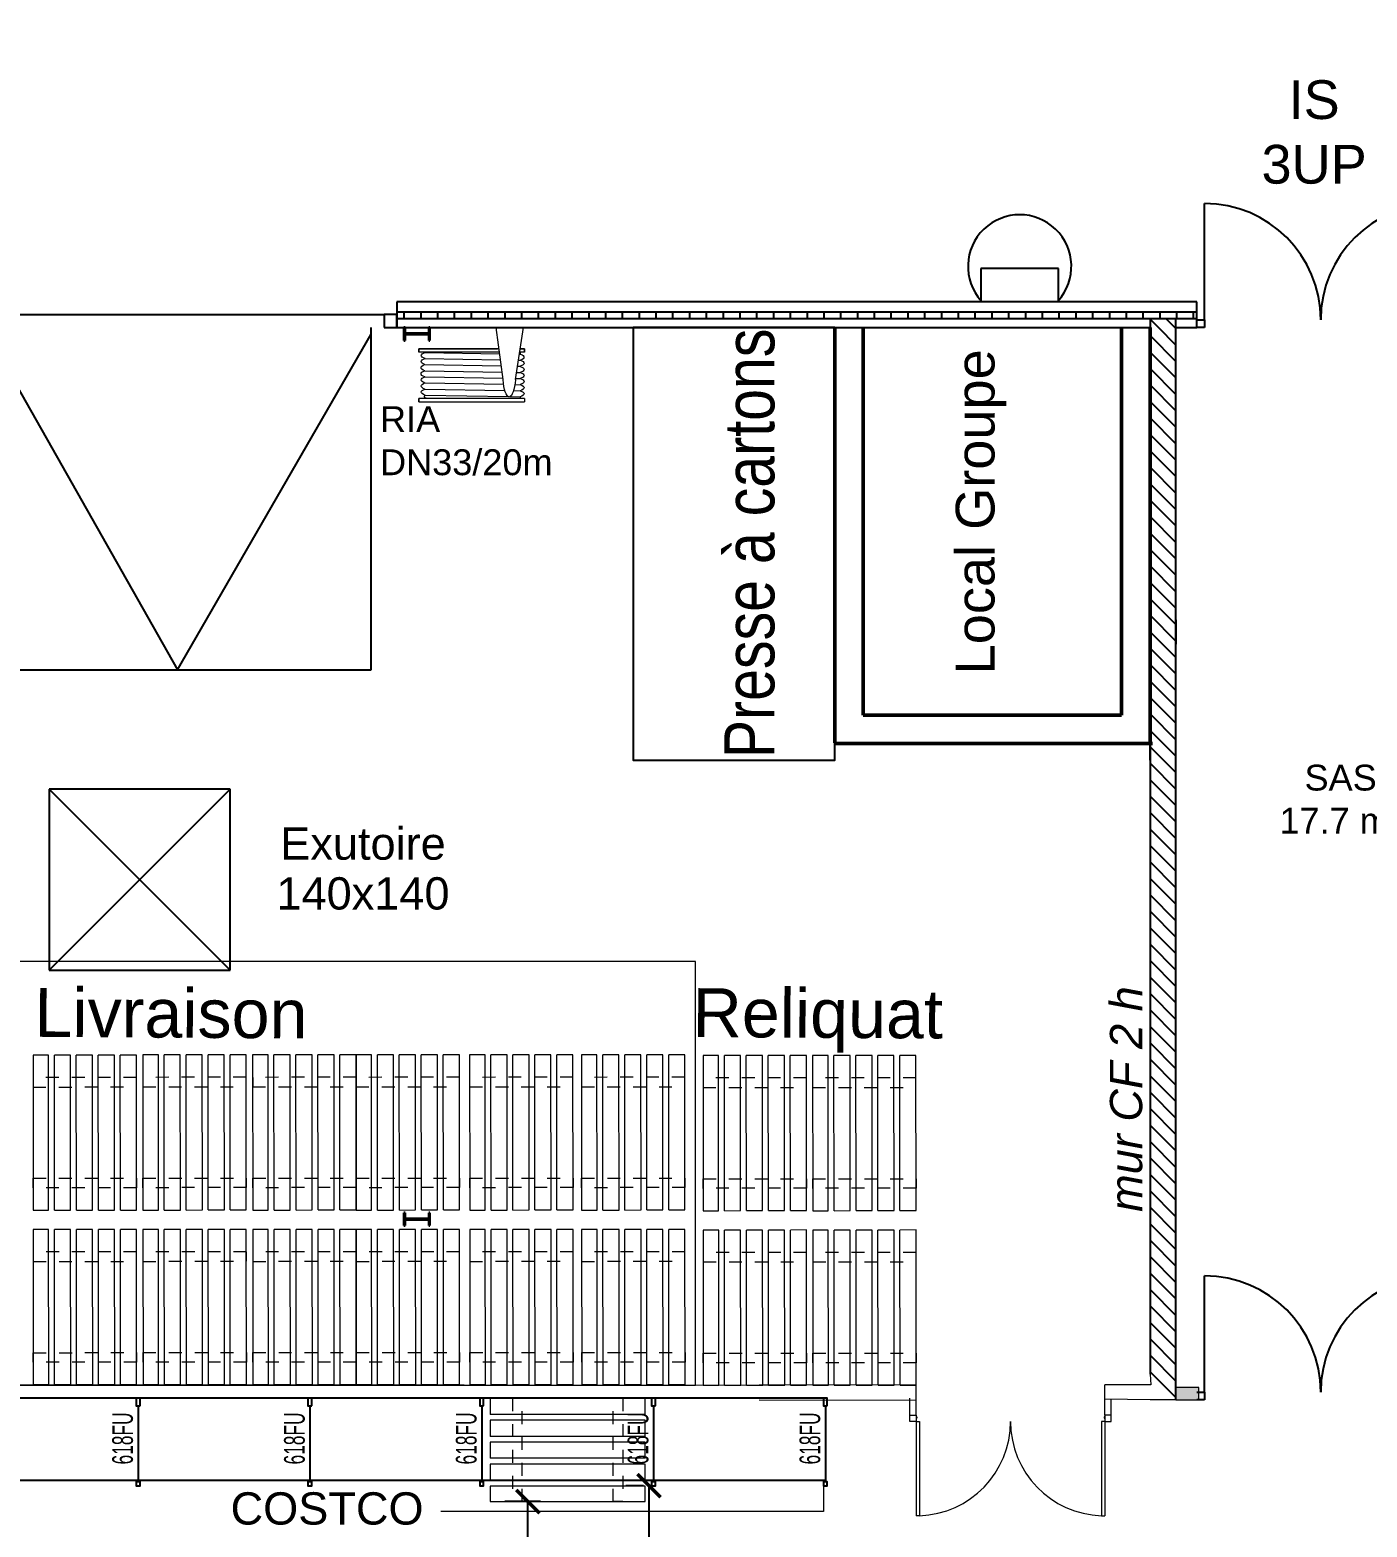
# Model space of a CAD drawing. Header units: millimetres. Extents: x 15590 to 15992, y 1055 to 1132.
# Drawn here: x 15903.27 to 15913.62, y 1106.07 to 1117.66 of the extents above; entities that cross this region are included whole.
import ezdxf
from ezdxf.enums import TextEntityAlignment as Align

# ---------------------------------------------------------------- set-up
doc = ezdxf.new("R2010")
doc.units = ezdxf.units.MM
doc.header["$MEASUREMENT"] = 0
doc.linetypes.add('Cache', pattern=[564.444447, 282.222223, -282.222223])
doc.linetypes.add('CACHE2', pattern=[0.1875, 0.125, -0.0625])
doc.layers.get('0').update_dxf_attribs({"lineweight": 9})
for name, color, linetype in [('CAISSES', 7, 'Continuous'), ('Cotation', 7, 'Continuous'), ('gondole', 6, 'Continuous'), ('Mobilier', 252, 'Continuous'), ('murs exterieurs.P', 7, 'Continuous'), ('murs interieurs.P', 7, 'Continuous'), ('structure', 7, 'Continuous'), ('surgeles', 4, 'Continuous'), ('texte.VETTI', 7, 'Continuous')]:
    doc.layers.add(name, color=color, linetype=linetype)
for name, color, linetype, lineweight in [('DM cloison', 7, 'Continuous', 9), ('DM Divers', 7, 'Continuous', 9), ('DM porte', 7, 'Continuous', 9), ('DM RIA', 7, 'Continuous', 9), ('G-Anno-Atténué', 9, 'Continuous', 18)]:
    doc.layers.add(name, color=color, linetype=linetype, lineweight=lineweight)
doc.styles.add('Arial Narrow', font='ARIALN.TTF', dxfattribs={"height": 0.3})
doc.styles.add('GENERATED_STYLE_2', font='')
doc.styles.add('GENERATED_STYLE_3', font='')
doc.styles.get("Standard").update_dxf_attribs({"font": 'swiss.ttf', "height": 0.2})
doc.styles.get('GENERATED_STYLE_2').set_extended_font_data('Arial Occidental')
doc.styles.get('GENERATED_STYLE_3').set_extended_font_data('Arial Occidental', italic=True)
doc.dimstyles.get("Standard").update_dxf_attribs({"dimtxt": 0.2, "dimasz": 0.18, "dimexe": 0.18, "dimexo": 0.0625, "dimgap": 0.05, "dimtad": 1, "dimzin": 4, "dimdsep": 46, "dimtxsty": 'Standard', "dimblk": 'ARCHTICK', "dimcen": 0.09, "dimadec": 0, "dimazin": 0, "dimtfac": 1, "dimtofl": 0, "dimtmove": 0, "dimatfit": 3, "dimfxl": 1, "dimtolj": 1, "dimtzin": 0, "dimarcsym": 0})
pattern_1 = [(135, (15888.23031, 1074.85421), (-0.06363961, -0.06363961), [])]

# ---------------------------------------------------------------- blocks, each defined once
blk = doc.blocks.new('3 UP')
at = {"layer": 'DM Divers', "insert": (98, -178), "char_height": 300, "width": 1121.01, "attachment_point": 2}
blk.add_mtext('{\\fArial|b0|i0|c0|p34;\\C1;IS \\P3UP}', dxfattribs=at)
blk = doc.blocks.new('*U47')
at = {"layer": 'DM RIA', "color": 1, "linetype": 'Continuous'}
for p, q in [((313, 0), (104, 0)), ((158, -403), (104, 0)), ((313, 0), (253, -403)), ((-495, -191), (-495, -165)), ((-495, -165), (-495, -191)), ((-495, -165), (116, -165)), ((126, -165), (-495, -165)), ((130, -191), (-495, -191)), ((-446, -191), (-446, -193)), ((-445, -193), (131, -203)), ((283, -206), (292, -206)), ((325, -191), (285, -191)), ((325, -165), (289, -165)), ((291, -191), (291, -206)), ((296, -165), (325, -165)), ((325, -165), (325, -191)), ((325, -191), (325, -165)), ((-447, -287), (144, -297)), ((-447, -334), (150, -345)), ((-446, -240), (138, -250)), ((262, -347), (291, -347)), ((269, -300), (291, -300)), ((276, -253), (291, -253)), ((291, -347), (291, -347)), ((-446, -381), (156, -392)), ((-446, -429), (162, -439)), ((250, -441), (291, -442)), ((255, -394), (291, -394)), ((291, -442), (291, -442)), ((-495, -574), (-495, -548)), ((325, -548), (-495, -548)), ((-495, -548), (-495, -574)), ((-495, -574), (325, -574)), ((-446, -476), (-446, -477)), ((-446, -476), (171, -487)), ((-446, -523), (201, -534)), ((210, -534), (291, -536)), ((240, -488), (291, -489)), ((291, -536), (291, -548)), ((325, -548), (325, -574))]:
    blk.add_line(p, q, dxfattribs=at)
at = {"layer": 'DM RIA', "color": 1, "linetype": 'Continuous', "extrusion": (0, 0, -1)}
for centre, major_axis, start_param, end_param in [((-347, -218), (-128, 2), 5.58648, 6.97989), ((194, -229), (128, 0), 5.586483, 6.979887), ((-350, -360), (-128, 2), 5.58648, 6.97989), ((-349, -312), (-128, 2), 5.58648, 6.97989), ((-348, -265), (-128, 2), 5.586496, 6.979875), ((193, -276), (128, 0), 5.586483, 6.979887), ((193, -324), (128, 0), 5.586483, 6.979887), ((193, -371), (128, 0), 5.586483, 6.979887), ((-348, -407), (-128, 2), 5.586491, 6.97988), ((-348, -454), (-128, 2), 5.586496, 6.979875), ((206, -365), (0, -170), 4.940257, 7.626113), ((193, -418), (128, 0), 5.586483, 6.979887), ((193, -465), (128, 0), 5.586483, 6.979887), ((-347, -501), (-128, 2), 5.58648, 6.97989), ((-328, -497), (-121, -41), 5.930977, 6.635394), ((193, -512), (128, 0), 5.586483, 6.979887)]:
    blk.add_ellipse(centre, major_axis=major_axis, ratio=0.287901, start_param=start_param, end_param=end_param, dxfattribs=at)
blk = doc.blocks.new('RIA 33 20')
at = {"layer": 'DM RIA', "insert": (-608, 627), "char_height": 200, "width": 2384.82, "attachment_point": 1}
blk.add_mtext('{\\fArial|b0|i0|c0|p34;\\C1;RIA\\PDN33/20m}', dxfattribs=at)
blk = doc.blocks.new('*U48')
at = {"layer": 'DM cloison'}
blk.add_hatch(color=2, dxfattribs=at).paths.add_polyline_path([(0, 96), (0, 0), (177, 0), (177, 96)])
blk.add_lwpolyline([(0, 0), (177, 0), (177, 96), (0, 96)], close=True, dxfattribs=at)
blk = doc.blocks.new('*U16')
at = {"layer": 'DM porte'}
for p, q in [((0, 0), (-50, 0)), ((0, -50), (0, 0)), ((-1560, 0), (-1510, 0)), ((-1560, -50), (-1560, 0)), ((-1510, -50), (-1560, -50)), ((-1510, 0), (-1510, -50)), ((-1510, -15), (-1505, -15)), ((-1505, -25), (-1510, -25)), ((-1510, -50), (-1510, -780)), ((-1510, -50), (-1485, -50)), ((-1505, -15), (-1505, -25)), ((-1485, -50), (-1485, -780)), ((-75, -50), (-75, -780)), ((-50, -50), (-75, -50)), ((-50, -15), (-55, -15)), ((-55, -15), (-55, -25)), ((-55, -25), (-50, -25)), ((-50, 0), (-50, -50)), ((-50, -50), (-50, -780)), ((-50, -50), (0, -50)), ((-1485, -780), (-1510, -780)), ((-75, -780), (-50, -780))]:
    blk.add_line(p, q, dxfattribs=at)
for centre, start, end in [((-1510, -50), 271.9626, 0), ((-50, -50), 180, 268.0374)]:
    blk.add_arc(centre, 730, start, end, dxfattribs=at)
blk = doc.blocks.new('M618FU-1330')
for points in [[(-0.637, 1.345), (-0.647, 1.345), (-0.647, 1.36), (-0.677, 1.36), (-0.677, 1.33), (-0.647, 1.33), (-0.647, 1.345), (-0.637, 1.345)], [(-0.06, 1.345), (-0.637, 1.345)], [(-0.636, 0.015), (-0.636, 1.345)], [(-0.637, 0.015), (-0.647, 0.015), (-0.647, 0.03), (-0.677, 0.03), (-0.677, 0), (-0.647, 0), (-0.647, 0.015), (-0.637, 0.015)], [(-0.06, 0.015), (-0.637, 0.015)]]:
    blk.add_lwpolyline(points)
for points in [[(-0.06, 1.33), (0, 1.33), (0, 1.36), (-0.06, 1.36)], [(-0.06, 0), (0, 0), (0, 0.03), (-0.06, 0.03)]]:
    blk.add_lwpolyline(points, close=True)
at = {"color": 7, "lineweight": 25}
blk.add_lwpolyline([(0, 0.03), (0, 1.33)], dxfattribs=at)
at = {"color": 151, "lineweight": 15, "width": 0.6}
blk.add_text('618FU', height=0.16, dxfattribs=at).set_placement((-0.11, 0.135), align=Align.MIDDLE_RIGHT)
blk = doc.blocks.new('_ArchTick')
at = {"color": 0, "linetype": 'ByBlock', "const_width": 0.15}
blk.add_lwpolyline([(-0.5, -0.5), (0.5, 0.5)], dxfattribs=at)
blk = doc.blocks.new('*D432')
at = {"color": 0, "lineweight": -2, "transparency": 16777216}
for p, q in [((15908.022, 1106.39), (15907.885, 1106.39)), ((15908.065, 1104.466), (15908.065, 1106.39)), ((15908.552, 1104.466), (15907.885, 1104.466))]:
    blk.add_line(p, q, dxfattribs=at)
at = {"layer": 'DEFPOINTS', "color": 0, "transparency": 16777216}
for p in [(15908.065, 1106.39), (15908.085, 1106.39), (15908.614, 1104.466)]:
    blk.add_point(p, dxfattribs=at)
at = {"color": 0, "lineweight": -2, "transparency": 16777216, "xscale": 0.18, "yscale": 0.18, "zscale": 0.18}
for p, rotation in [((15908.065, 1106.39), 90), ((15908.065, 1104.466), 270)]:
    blk.add_blockref('_ArchTick', p, dxfattribs=dict(at, rotation=rotation))
at = {"color": 0, "transparency": 16777216, "insert": (15907.912, 1105.428), "char_height": 0.2, "attachment_point": 5, "rotation": 90}
blk.add_mtext('\\A1;1.92', dxfattribs=at)
blk = doc.blocks.new('A$C29413FD8')
at = {"layer": 'Mobilier', "color": 34, "linetype": 'Continuous', "lineweight": 9}
for p, q in [((0.125, 1.2), (0, 1.2)), ((0, 1.2), (0, 0)), ((0.125, 1.2), (0.125, 0)), ((0.295, 1.2), (0.17, 1.2)), ((0.17, 1.2), (0.17, 0)), ((0.295, 1.2), (0.295, 0)), ((0.465, 1.2), (0.34, 1.2)), ((0.34, 1.2), (0.34, 0)), ((0.465, 1.2), (0.465, 0)), ((0.635, 1.2), (0.51, 1.2)), ((0.51, 1.2), (0.51, 0)), ((0.635, 1.2), (0.635, 0)), ((0.8, 1.2), (0.68, 1.2)), ((0.68, 1.2), (0.68, 0)), ((0.8, 0), (0.8, 1.2)), ((0, 0), (0.125, 0)), ((0.17, 0), (0.295, 0)), ((0.34, 0), (0.465, 0)), ((0.51, 0), (0.635, 0)), ((0.68, 0), (0.8, 0))]:
    blk.add_line(p, q, dxfattribs=at)
at = {"layer": 'Mobilier', "color": 34, "linetype": 'CACHE2', "lineweight": 9, "ltscale": 0.8}
for points in [[(0, 1.027), (0.8, 1.027), (0.8, 0.953), (0, 0.953)], [(0, 0.173), (0.8, 0.173), (0.8, 0.247), (0, 0.247)]]:
    blk.add_lwpolyline(points, close=True, dxfattribs=at)
blk = doc.blocks.new('*D460')
at = {"color": 0, "lineweight": -2, "transparency": 16777216}
for p, q in [((15907.225, 1106.267), (15906.948, 1106.267)), ((15907.128, 1104.466), (15907.128, 1106.267)), ((15907.225, 1104.466), (15906.948, 1104.466))]:
    blk.add_line(p, q, dxfattribs=at)
at = {"layer": 'DEFPOINTS', "color": 0, "transparency": 16777216}
for p in [(15907.128, 1106.267), (15907.287, 1106.267), (15907.287, 1104.466)]:
    blk.add_point(p, dxfattribs=at)
at = {"color": 0, "lineweight": -2, "transparency": 16777216, "xscale": 0.18, "yscale": 0.18, "zscale": 0.18}
for p, rotation in [((15907.128, 1106.267), 90), ((15907.128, 1104.466), 270)]:
    blk.add_blockref('_ArchTick', p, dxfattribs=dict(at, rotation=rotation))
at = {"color": 0, "transparency": 16777216, "insert": (15906.975, 1105.366), "char_height": 0.2, "attachment_point": 5, "rotation": 90}
blk.add_mtext('\\A1;1.80', dxfattribs=at)

msp = doc.modelspace()

# ---------------------------------------------------------------- hatches: boundary and pattern name
at = {"layer": 'murs exterieurs.P', "linetype": 'Continuous', "ltscale": 1000}
h = msp.add_hatch(dxfattribs=at)
h.set_pattern_fill('ISOLANT_POLYSTYRENE_0005', color=256, scale=0.1, angle=90, style=0, pattern_type=2)
h.set_pattern_definition([(90, (15888.23031, 1074.85421), (-0.13, 8e-18), []), (180, (15888.23031, 1074.85421), (-8e-18, -0.13), [])])
h.paths.add_polyline_path([(15912.304, 1115.473), (15906.114, 1115.473), (15906.114, 1115.423), (15912.304, 1115.423)], flags=0)
h = msp.add_hatch(dxfattribs=at)
h.set_pattern_fill('BRIQUES_DE_PAREMENT_0005', color=256, scale=0.1, angle=90, style=0, pattern_type=2)
h.set_pattern_definition(pattern_1)
h.paths.add_polyline_path([(15911.943, 1115.353), (15912.143, 1115.353), (15912.143, 1115.423), (15911.943, 1115.423)], flags=0)
at = {"layer": 'murs interieurs.P', "linetype": 'Continuous', "ltscale": 1000}
h = msp.add_hatch(dxfattribs=at)
h.set_pattern_fill('BRIQUES_DE_PAREMENT_0005', color=256, scale=0.1, angle=90, style=0, pattern_type=2)
h.set_pattern_definition(pattern_1)
h.paths.add_polyline_path([(15912.143, 1107.054), (15912.143, 1115.353), (15911.943, 1115.353), (15911.943, 1107.254)], flags=0)

# ---------------------------------------------------------------- linework, layer by layer
for p, q in [((15911.943, 1107.254), (15911.95, 1107.17)), ((15906.635, 1107.169), (15896.768, 1107.169)), ((15906.635, 1107.169), (15909.015, 1107.17)), ((15910.133, 1107.169), (15908.919, 1107.17)), ((15910.133, 1106.937), (15910.133, 1107.169)), ((15911.95, 1107.17), (15911.593, 1107.17)), ((15911.593, 1106.937), (15911.593, 1107.17)), ((15907.38, 1107.067), (15896.768, 1107.067)), ((15908.917, 1107.054), (15910.133, 1107.053)), ((15910.083, 1106.937), (15910.083, 1107.067)), ((15911.943, 1107.054), (15911.593, 1107.06)), ((15911.643, 1106.937), (15911.643, 1107.059)), ((15912.143, 1107.054), (15911.943, 1107.054)), ((15912.143, 1107.054), (15912.143, 1107.054)), ((15911.618, 1106.937), (15911.618, 1106.937)), ((15909.415, 1106.39), (15909.415, 1106.191)), ((15909.415, 1106.191), (15906.453, 1106.191))]:
    msp.add_line(p, q)
msp.add_lwpolyline([(15908.424, 1110.446), (15899.769, 1110.446), (15899.769, 1107.169), (15908.424, 1107.169)], close=True)
msp.add_circle((15910.63, 1093.156), 38.441)
at = {"layer": 'CAISSES', "color": 3}
msp.add_lwpolyline([(15907.941, 1115.353), (15907.941, 1112.004), (15909.503, 1112.004), (15909.503, 1115.353)], close=True, dxfattribs=at)
at = {"layer": 'Cotation', "linetype": 'Continuous', "ltscale": 1000}
for p, q in [((15911.943, 1113.091), (15911.943, 1112.904)), ((15912.143, 1113.091), (15912.143, 1112.904))]:
    msp.add_line(p, q, dxfattribs=at)
at = {"layer": 'G-Anno-Atténué', "color": 0, "lineweight": 50}
for p, q in [((15909.503, 1112.14), (15909.503, 1115.359)), ((15909.723, 1112.353), (15909.723, 1115.359)), ((15911.723, 1115.353), (15911.723, 1112.353)), ((15911.943, 1115.353), (15911.943, 1112.133)), ((15911.723, 1112.353), (15909.723, 1112.353)), ((15911.962, 1112.133), (15909.503, 1112.133))]:
    msp.add_line(p, q, dxfattribs=at)
at = {"layer": 'murs exterieurs.P', "linetype": 'Continuous', "ltscale": 1000}
for p, q in [((15912.364, 1115.413), (15912.364, 1116.313)), ((15906.114, 1115.553), (15906.114, 1115.473)), ((15912.304, 1115.473), (15912.304, 1115.553)), ((15903.014, 1115.453), (15906.014, 1115.453)), ((15906.114, 1115.453), (15906.014, 1115.453)), ((15906.014, 1115.453), (15906.014, 1115.353)), ((15912.304, 1115.473), (15906.114, 1115.473)), ((15906.114, 1115.473), (15906.114, 1115.423)), ((15906.114, 1115.353), (15906.114, 1115.453)), ((15911.943, 1115.423), (15911.943, 1115.353)), ((15912.143, 1115.353), (15912.143, 1115.423)), ((15912.304, 1115.423), (15912.304, 1115.473)), ((15906.014, 1115.353), (15906.114, 1115.353)), ((15912.304, 1115.413), (15912.364, 1115.413)), ((15912.304, 1115.353), (15912.304, 1115.413)), ((15912.364, 1115.353), (15912.304, 1115.353)), ((15912.364, 1115.413), (15912.364, 1115.353)), ((15912.364, 1107.114), (15912.364, 1108.014)), ((15912.304, 1107.114), (15912.364, 1107.114)), ((15912.364, 1107.114), (15912.364, 1107.054)), ((15912.364, 1107.054), (15912.304, 1107.054))]:
    msp.add_line(p, q, dxfattribs=at)
at = {"layer": 'murs exterieurs.P', "color": 31, "linetype": 'Continuous', "lineweight": 25, "ltscale": 1000}
for p, q in [((15906.114, 1115.423), (15906.114, 1115.353)), ((15906.114, 1115.423), (15912.304, 1115.423)), ((15912.304, 1115.353), (15912.304, 1115.423))]:
    msp.add_line(p, q, dxfattribs=at)
at = {"layer": 'murs exterieurs.P', "linetype": 'Cache', "ltscale": 1000}
for p, q in [((15902.914, 1115.353), (15904.415, 1112.703)), ((15905.914, 1112.703), (15905.914, 1115.353)), ((15904.415, 1112.703), (15905.914, 1115.303)), ((15902.915, 1112.703), (15905.914, 1112.703))]:
    msp.add_line(p, q, dxfattribs=at)
at = {"layer": 'murs exterieurs.P', "linetype": 'Continuous', "ltscale": 1000, "flags": 128}
msp.add_lwpolyline([(15912.304, 1115.553), (15906.114, 1115.553)], dxfattribs=at)
at = {"layer": 'murs exterieurs.P', "color": 31, "linetype": 'Continuous', "lineweight": 25, "ltscale": 1000, "flags": 128}
for points in [[(15906.114, 1115.353), (15911.943, 1115.353)], [(15912.143, 1115.353), (15912.304, 1115.353)]]:
    msp.add_lwpolyline(points, dxfattribs=at)
at = {"layer": 'murs exterieurs.P', "linetype": 'Continuous', "ltscale": 1000}
for centre, start, end in [((15912.364, 1115.413), 0, 90), ((15914.164, 1115.413), 90, 180), ((15912.364, 1107.114), 0, 90), ((15914.164, 1107.114), 90, 180)]:
    msp.add_arc(centre, 0.9, start, end, dxfattribs=at)
at = {"layer": 'murs interieurs.P', "linetype": 'Continuous', "ltscale": 1000}
for p, q in [((15911.234, 1115.81), (15910.634, 1115.81)), ((15910.634, 1115.81), (15910.634, 1115.56)), ((15911.234, 1115.56), (15911.234, 1115.81)), ((15903.422, 1111.781), (15903.422, 1110.381)), ((15904.822, 1111.781), (15903.422, 1111.781)), ((15904.822, 1110.381), (15904.822, 1111.781)), ((15903.422, 1110.381), (15904.822, 1110.381))]:
    msp.add_line(p, q, dxfattribs=at)
at = {"layer": 'murs interieurs.P', "linetype": 'Cache', "ltscale": 1000}
for p, q in [((15904.822, 1110.381), (15903.422, 1111.781)), ((15904.822, 1111.781), (15903.422, 1110.381))]:
    msp.add_line(p, q, dxfattribs=at)
at = {"layer": 'murs interieurs.P', "linetype": 'Continuous', "ltscale": 1000, "flags": 128}
for points in [[(15911.943, 1115.353), (15911.943, 1107.254)], [(15912.143, 1107.054), (15912.143, 1115.353)]]:
    msp.add_lwpolyline(points, dxfattribs=at)
at = {"layer": 'murs interieurs.P', "linetype": 'Continuous', "ltscale": 1000}
msp.add_arc((15910.934, 1115.826), 0.4, 318.2776, 221.7224, dxfattribs=at)
at = {"layer": 'structure', "linetype": 'Continuous', "ltscale": 1000}
msp.add_line((15911.983, 1115.553), (15911.795, 1115.553), dxfattribs=at)
at = {"layer": 'structure', "color": 160, "linetype": 'Continuous', "lineweight": 35, "ltscale": 1000}
for p, q in [((15906.177, 1115.353), (15906.168, 1115.353)), ((15906.168, 1115.353), (15906.168, 1115.253)), ((15906.177, 1115.312), (15906.177, 1115.353)), ((15906.354, 1115.306), (15906.182, 1115.306)), ((15906.368, 1115.353), (15906.36, 1115.353)), ((15906.36, 1115.353), (15906.36, 1115.312)), ((15906.368, 1115.253), (15906.368, 1115.353)), ((15906.168, 1115.253), (15906.177, 1115.253)), ((15906.177, 1115.253), (15906.177, 1115.295)), ((15906.182, 1115.301), (15906.354, 1115.301)), ((15906.36, 1115.295), (15906.36, 1115.253)), ((15906.36, 1115.253), (15906.368, 1115.253)), ((15906.177, 1108.503), (15906.168, 1108.503)), ((15906.168, 1108.503), (15906.168, 1108.403)), ((15906.177, 1108.462), (15906.177, 1108.503)), ((15906.368, 1108.503), (15906.36, 1108.503)), ((15906.36, 1108.503), (15906.36, 1108.462)), ((15906.368, 1108.403), (15906.368, 1108.503)), ((15906.168, 1108.403), (15906.177, 1108.403)), ((15906.177, 1108.403), (15906.177, 1108.445)), ((15906.354, 1108.456), (15906.182, 1108.456)), ((15906.182, 1108.451), (15906.354, 1108.451)), ((15906.36, 1108.445), (15906.36, 1108.403)), ((15906.36, 1108.403), (15906.368, 1108.403))]:
    msp.add_line(p, q, dxfattribs=at)
for centre, start, end in [((15906.182, 1115.312), 180, 270), ((15906.354, 1115.312), 270, 0), ((15906.182, 1115.295), 90, 180), ((15906.354, 1115.295), 0, 90), ((15906.182, 1108.462), 180, 270), ((15906.182, 1108.445), 90, 180), ((15906.354, 1108.462), 270, 0), ((15906.354, 1108.445), 0, 90)]:
    msp.add_arc(centre, 0.0056, start, end, dxfattribs=at)
at = {"layer": 'surgeles'}
msp.add_line((15911.944, 1112.004), (15911.943, 1115.353), dxfattribs=at)

# ---------------------------------------------------------------- block references
for p, rotation in [((15904.097, 1109.723), 180.046047387986), ((15904.947, 1109.724), 180.046047387986), ((15905.797, 1109.724), 180.046047387986), ((15906.597, 1109.724), 180.046047387986), ((15907.476, 1109.724), 180.046047387986), ((15908.342, 1109.724), 180.046047387986), ((15909.283, 1109.719), 180.046047387986), ((15910.131, 1109.719), 180.046047387986), ((15904.098, 1108.373), 180.046047387986), ((15904.948, 1108.374), 180.046047387986), ((15905.798, 1108.374), 180.046047387986), ((15906.598, 1108.374), 180.046047387986), ((15907.477, 1108.374), 180.046047387986), ((15908.343, 1108.374), 180.046047387986), ((15909.284, 1108.369), 180.046047387986), ((15910.132, 1108.369), 180.046047387986), ((15906.835, 1107.067), 269.9999999999999)]:
    msp.add_blockref('A$C29413FD8', p, dxfattribs=dict(rotation=rotation))
at = {"layer": 'DM cloison', "xscale": 0.001, "yscale": 0.001, "zscale": 0.001}
for name, p in [('3 UP', (15913.115, 1117.445)), ('*U47', (15906.777, 1115.353)), ('RIA 33 20', (15906.591, 1114.117)), ('*U48', (15912.143, 1107.054)), ('*U16', (15911.643, 1106.937))]:
    msp.add_blockref(name, p, dxfattribs=at)
at = {"layer": 'gondole', "rotation": 90}
for p in [(15904.125, 1107.067), (15905.455, 1107.067), (15906.785, 1107.067), (15908.115, 1107.067), (15909.445, 1107.067)]:
    msp.add_blockref('M618FU-1330', p, dxfattribs=at)

# ---------------------------------------------------------------- texts
at = {"color": 3, "style": 'Arial Narrow'}
msp.add_text('Presse à cartons', height=0.38671, rotation=90, dxfattribs=at).set_placement((15909.035, 1112.021))
at = {"char_height": 0.37811, "width": 186.5934, "attachment_point": 2, "rotation": 359.655, "style": 'Arial Narrow'}
for s, insert in [('{\\fArial|b0|i0|c0|p34;Livraison}', (15904.366, 1110.236)), ('{\\fArial|b0|i0|c0|p34;Reliquat}', (15909.372, 1110.235))]:
    msp.add_mtext(s, dxfattribs=dict(at, insert=insert))
at = {"color": 30, "insert": (15905.573, 1106.339), "char_height": 0.25, "width": 186.5934, "attachment_point": 2, "style": 'Arial Narrow'}
msp.add_mtext('{\\fArial|b0|i0|c0|p34;COSTCO}', dxfattribs=at)
at = {"layer": 'DM Divers', "insert": (15910.439, 1113.927), "char_height": 0.3, "width": 6.6142, "attachment_point": 2, "rotation": 90}
msp.add_mtext('Local Groupe', dxfattribs=at)
at = {"layer": 'DM Divers', "insert": (15913.418, 1111.97), "char_height": 0.2, "width": 3.36104, "attachment_point": 2}
msp.add_mtext('{\\C1;SAS\\P17.7 m²}', dxfattribs=at)
at = {"layer": 'murs interieurs.P', "linetype": 'Continuous', "insert": (15905.851, 1111.165), "char_height": 0.25, "attachment_point": 5, "line_spacing_factor": 0.925552, "style": 'GENERATED_STYLE_2'}
msp.add_mtext('{Exutoire\\P140x140}', dxfattribs=at)
at = {"layer": 'texte.VETTI', "linetype": 'Continuous', "insert": (15911.759, 1109.382), "char_height": 0.25, "attachment_point": 5, "rotation": 90, "style": 'GENERATED_STYLE_3'}
msp.add_mtext('{mur CF 2 h}', dxfattribs=at)

# ---------------------------------------------------------------- dimensions: what is measured, and where the dimension line sits
for base, p1, p2, picture, middle in [((15908.065, 1106.39), (15908.614, 1104.466), (15908.085, 1106.39), '*D432', (15907.912, 1105.428)), ((15907.128, 1106.267), (15907.287, 1104.466), (15907.287, 1106.267), '*D460', (15906.975, 1105.366))]:
    dim = msp.add_linear_dim(base=base, p1=p1, p2=p2, angle=90, dimstyle='Standard')
    dim.commit()
    dim.dimension.update_dxf_attribs({"geometry": picture, "text_midpoint": middle})

doc.saveas('drawing.dxf')
